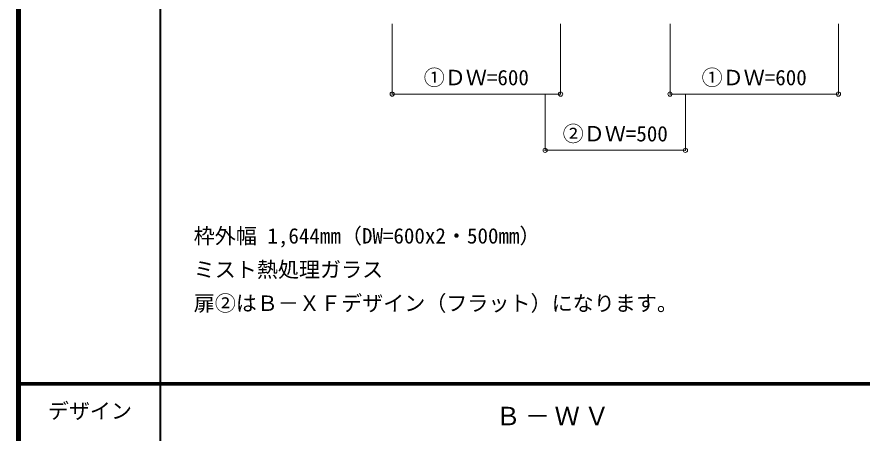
# Model space of a CAD drawing. Units: millimetres, scale not verified. Extents: x -6000 to 5700, y -4307 to 4260.
# Drawn here: x -6000 to -2989, y 12 to 1494 of the extents above; entities that cross this region are included whole.
import ezdxf
from ezdxf.enums import TextEntityAlignment as Align

# ---------------------------------------------------------------- set-up
doc = ezdxf.new("R2010")
doc.units = ezdxf.units.MM
doc.header["$LTSCALE"] = 30
doc.header["$PDMODE"] = 32
doc.header["$PDSIZE"] = 15
doc.layers.add('0-A_文字', color=7, linetype='Continuous')
for name, color, linetype, lineweight in [('0-B_寸法', 7, 'Continuous', 9), ('F-1_枠', 6, 'Continuous', 40), ('F-A_文字', 7, 'Continuous', 18)]:
    doc.layers.add(name, color=color, linetype=linetype, lineweight=lineweight)
doc.styles.add('ＭＳ ゴシック', font='')
doc.styles.get('ＭＳ ゴシック').set_extended_font_data('MS Gothic')

msp = doc.modelspace()

# ---------------------------------------------------------------- linework, layer by layer
at = {"layer": '0-B_寸法', "color": 4}
for p, q in [((-4663, 1219.25), (-4663, 1469.25)), ((-3673, 1219.25), (-3673, 1469.25)), ((-3073, 1219.25), (-3073, 1469.25)), ((-4118, 1019.25), (-4118, 1219.25)), ((-3673, 1219.25), (-3073, 1219.25)), ((-3618, 1019.25), (-3618, 1219.25)), ((-4118, 1019.25), (-3618, 1019.25))]:
    msp.add_line(p, q, dxfattribs=at)
msp.add_lwpolyline([(-4663, 1219.25), (-4063, 1219.25), (-4063, 1469.25)], dxfattribs=at)
at = {"layer": '0-B_寸法'}
for p in [(-4663, 1219.25), (-4063, 1219.25), (-3673, 1219.25), (-3073, 1219.25), (-4118, 1019.25), (-3618, 1019.25)]:
    msp.add_point(p, dxfattribs=at)
at = {"layer": 'F-1_枠'}
for p, q in [((-6000, 4175), (-6000, -4205)), ((-5995, 4175), (-5995, -4205)), ((-5990, 4175), (-5990, -4205)), ((-5490, 4175), (-5490, -3790)), ((-5990, 190.5), (5690, 190.5)), ((-5990, 187.5), (5690, 187.5)), ((-5990, 184.5), (5690, 184.5))]:
    msp.add_line(p, q, dxfattribs=at)

# ---------------------------------------------------------------- texts
at = {"layer": '0-A_文字', "style": 'ＭＳ ゴシック'}
for s, p in [('枠外幅 1,644mm（DW=600x2・500mm）', (-5370, 670.5)), ('ミスト熱処理ガラス', (-5370, 550.5)), ('扉②はＢ－ＸＦデザイン（フラット）になります。', (-5370, 430.5))]:
    msp.add_text(s, height=54.99, dxfattribs=at).set_placement(p, align=Align.BOTTOM_LEFT)
at = {"layer": '0-A_文字', "insert": (-4295, 39.5), "char_height": 65.98, "attachment_point": 7, "style": 'ＭＳ ゴシック'}
msp.add_mtext('\\T1.17;Ｂ－ＷＶ', dxfattribs=at)
at = {"layer": '0-B_寸法', "style": 'ＭＳ ゴシック'}
for s, p in [('①ＤＷ=600', (-4550.5, 1234.25)), ('①ＤＷ=600', (-3560.5, 1234.25)), ('②ＤＷ=500', (-4055.5, 1034.25))]:
    msp.add_text(s, height=54.99, dxfattribs=at).set_placement(p, align=Align.BOTTOM_LEFT)
at = {"layer": 'F-A_文字', "style": 'ＭＳ ゴシック'}
msp.add_text('デザイン', height=54.99, dxfattribs=at).set_placement((-5890, 47), align=Align.BOTTOM_LEFT)

doc.saveas('drawing.dxf')
